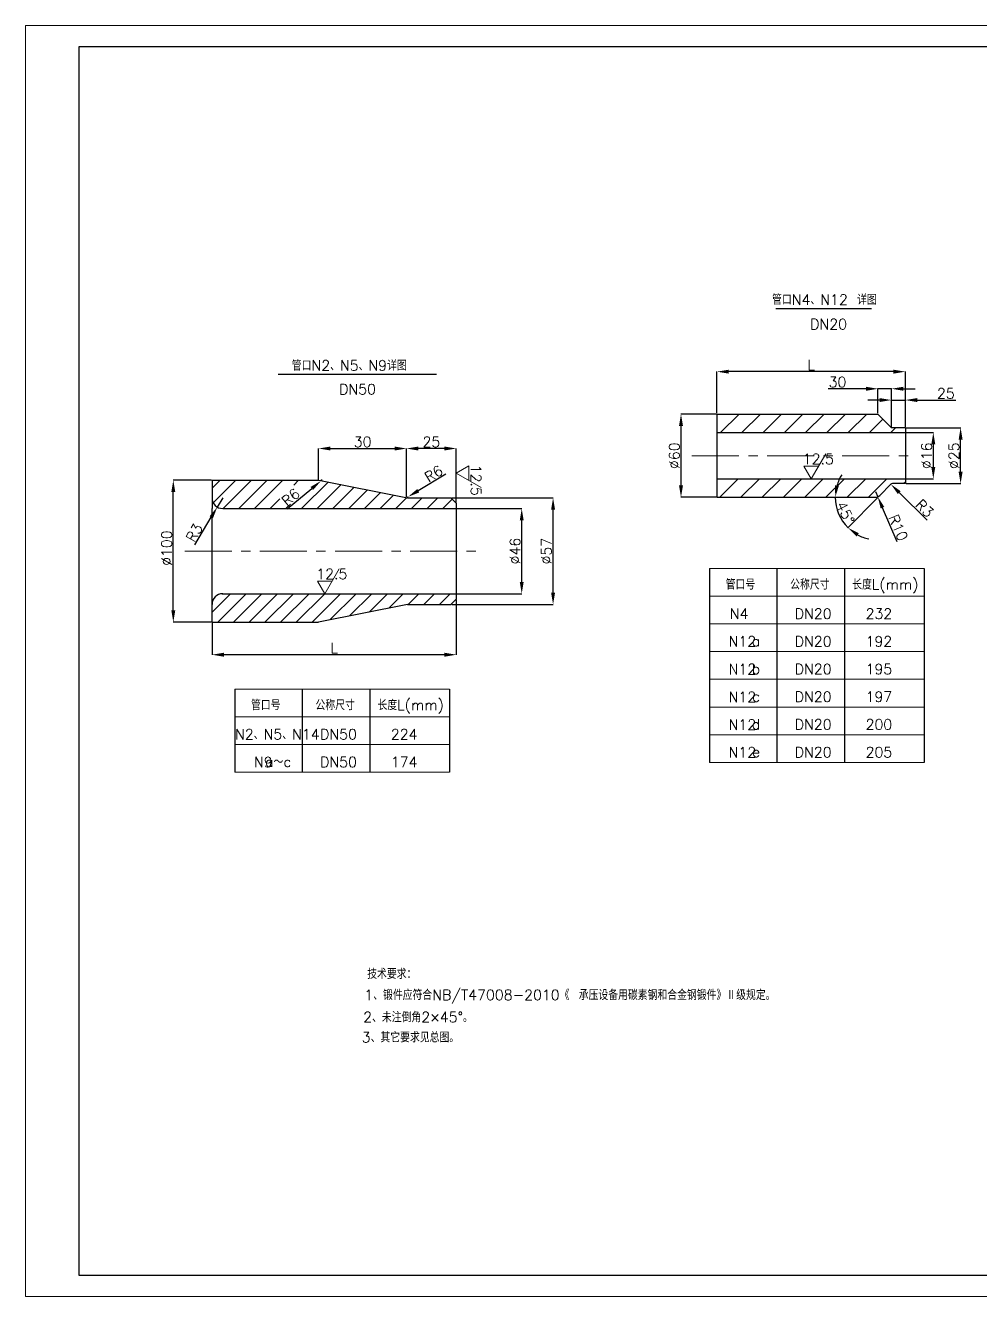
# Model space of a CAD drawing. Header units: millimetres. Extents: x 88585 to 143430, y -18275 to 16697.
# Drawn here: x 131269 to 137725, y -1514 to 7077 of the extents above; entities that cross this region are included whole.
import ezdxf
from ezdxf.enums import TextEntityAlignment as Align

# ---------------------------------------------------------------- set-up
doc = ezdxf.new("R2010")
doc.units = ezdxf.units.MM
doc.header["$PDMODE"] = 35
for name, pattern in [('1', [8, 4, 4]), ('CENTER', [50.8, 31.75, -6.35, 6.35, -6.35]), ('CENTERX2', [4, 2.5, -0.5, 0.5, -0.5])]:
    doc.linetypes.add(name, pattern=pattern)
doc.layers.get('Defpoints').update_dxf_attribs({"lineweight": 15})
for name, color, linetype, lineweight in [('4', 7, 'Continuous', 15), ('Layer4', 7, 'Continuous', 15), ('中心线', 1, 'CENTERX2', 15), ('图层1', 3, 'Continuous', 15), ('图层2', 1, 'CENTER', 15), ('粗实线', 250, 'Continuous', 30)]:
    doc.layers.add(name, color=color, linetype=linetype, lineweight=lineweight)
doc.layers.add('细线', color=7, linetype='Continuous')
doc.styles.get("Standard").update_dxf_attribs({"font": 'txt.shx', "height": 70, "bigfont": 'hzj.shx'})
doc.dimstyles.new('ISO-25', dxfattribs={"dimtxt": 2.5, "dimasz": 80, "dimexe": 1.25, "dimexo": 10.625, "dimgap": 20, "dimtad": 1, "dimtxsty": 'Standard', "dimcen": 2.5, "dimadec": 0, "dimazin": 0, "dimtfac": 1, "dimtmove": 0, "dimatfit": 3, "dimfxl": 0, "dimarcsym": 0})
doc.dimstyles.new('ISO-25$0', dxfattribs={"dimscale": 0.5, "dimtxt": 400, "dimasz": 3, "dimexe": 0.5, "dimexo": 0.625, "dimgap": 3, "dimtad": 1, "dimzin": 9, "dimdsep": 46, "dimtxsty": 'Standard', "dimcen": 2.5, "dimadec": 0, "dimazin": 0, "dimtfac": 1, "dimtmove": 0, "dimatfit": 3, "dimfxl": 0, "dimtolj": 1, "dimtzin": 0, "dimarcsym": 0})

# ---------------------------------------------------------------- blocks, each defined once
blk = doc.blocks.new('*D211')
at = {"layer": 'Defpoints', "color": 0}
for p in [(135943.1, 4737.1), (135943.1, 4450.5), (137216.3, 4357.7)]:
    blk.add_point(p, dxfattribs=at)
at = {"layer": '图层1', "color": 0, "lineweight": -2}
for p, q in [((135943.1, 4455.5), (135943.1, 4738.4)), ((137136.3, 4737.1), (136023.1, 4737.1)), ((137216.3, 4362.7), (137216.3, 4738.4))]:
    blk.add_line(p, q, dxfattribs=at)
at = {"layer": '图层1', "color": 0}
for points in [[(136023.1, 4750.4), (136023.1, 4723.8), (135943.1, 4737.1)], [(137136.3, 4750.4), (137136.3, 4723.8), (137216.3, 4737.1)]]:
    blk.add_solid(points, dxfattribs=at)
at = {"layer": '图层1', "color": 0, "insert": (136579.7, 4782.1), "char_height": 70, "attachment_point": 5}
blk.add_mtext('L', dxfattribs=at)
blk = doc.blocks.new('*D212')
at = {"layer": 'Defpoints', "color": 0}
for p in [(137122.5, 4545.2), (137122.5, 4357.7), (137216.3, 4357.7)]:
    blk.add_point(p, dxfattribs=at)
at = {"layer": '图层1', "color": 0, "lineweight": -2}
for p, q in [((137042.5, 4545.2), (136962.5, 4545.2)), ((137122.5, 4362.7), (137122.5, 4546.4)), ((137122.5, 4545.2), (137216.3, 4545.2)), ((137216.3, 4362.7), (137216.3, 4546.4)), ((137296.3, 4545.2), (137558.2, 4545.2))]:
    blk.add_line(p, q, dxfattribs=at)
at = {"layer": '图层1', "color": 0}
for points in [[(137042.5, 4558.5), (137042.5, 4531.9), (137122.5, 4545.2)], [(137296.3, 4558.5), (137296.3, 4531.9), (137216.3, 4545.2)]]:
    blk.add_solid(points, dxfattribs=at)
at = {"layer": '图层1', "color": 0, "insert": (137489.9, 4590.2), "char_height": 70, "attachment_point": 5}
blk.add_mtext('25', dxfattribs=at)
blk = doc.blocks.new('*D213')
at = {"layer": 'Defpoints', "color": 0}
for p in [(137216.3, 4357.7), (137589.9, 4357.7), (137216.3, 3980.8)]:
    blk.add_point(p, dxfattribs=at)
at = {"layer": '图层1', "color": 0, "lineweight": -2}
for p, q in [((137221.3, 4357.7), (137591.1, 4357.7)), ((137589.9, 4060.8), (137589.9, 4277.7)), ((137221.3, 3980.8), (137591.1, 3980.8))]:
    blk.add_line(p, q, dxfattribs=at)
at = {"layer": '图层1', "color": 0}
for points in [[(137576.6, 4277.7), (137603.2, 4277.7), (137589.9, 4357.7)], [(137576.6, 4060.8), (137603.2, 4060.8), (137589.9, 3980.8)]]:
    blk.add_solid(points, dxfattribs=at)
at = {"layer": '图层1', "color": 0, "insert": (137544.9, 4169.2), "char_height": 70, "attachment_point": 5, "rotation": 90}
blk.add_mtext('%%C25', dxfattribs=at)
blk = doc.blocks.new('*D214')
at = {"layer": 'Defpoints', "color": 0}
for p in [(137216.3, 4325.5), (137216.3, 4013), (137405.4, 4013)]:
    blk.add_point(p, dxfattribs=at)
at = {"layer": '图层1', "color": 0, "lineweight": -2}
for p, q in [((137221.3, 4325.5), (137406.7, 4325.5)), ((137405.4, 4245.5), (137405.4, 4093)), ((137221.3, 4013), (137406.7, 4013))]:
    blk.add_line(p, q, dxfattribs=at)
at = {"layer": '图层1', "color": 0}
for points in [[(137392.1, 4245.5), (137418.8, 4245.5), (137405.4, 4325.5)], [(137392.1, 4093), (137418.8, 4093), (137405.4, 4013)]]:
    blk.add_solid(points, dxfattribs=at)
at = {"layer": '图层1', "color": 0, "insert": (137360.4, 4169.2), "char_height": 70, "attachment_point": 5, "rotation": 90}
blk.add_mtext('%%C16', dxfattribs=at)
blk = doc.blocks.new('*D215')
at = {"layer": 'Defpoints', "color": 0}
for p in [(137118.2, 3976.4), (137128.8, 3965.8)]:
    blk.add_point(p, dxfattribs=at)
at = {"layer": '图层1', "color": 0, "lineweight": -2}
blk.add_line((137362.9, 3733.2), (137174.9, 3920), dxfattribs=at)
at = {"layer": '图层1', "color": 0}
blk.add_solid([(137184.3, 3929.4), (137165.5, 3910.5), (137118.2, 3976.4)], dxfattribs=at)
at = {"layer": '图层1', "color": 0, "insert": (137346.2, 3813.3), "char_height": 70, "attachment_point": 5, "rotation": 315.17955}
blk.add_mtext('R3', dxfattribs=at)
blk = doc.blocks.new('*D216')
at = {"layer": 'Defpoints', "color": 0}
for p in [(137014.7, 3928), (137030.4, 3891.2)]:
    blk.add_point(p, dxfattribs=at)
at = {"layer": '图层1', "color": 0, "lineweight": -2}
for p, q in [((137014.7, 3928), (137030.4, 3891.2)), ((137160.6, 3586.1), (137061.8, 3817.6))]:
    blk.add_line(p, q, dxfattribs=at)
at = {"layer": '图层1', "color": 0}
blk.add_solid([(137074, 3822.8), (137049.5, 3812.4), (137030.4, 3891.2)], dxfattribs=at)
at = {"layer": '图层1', "color": 0, "insert": (137168.3, 3682.7), "char_height": 70, "attachment_point": 5, "rotation": 293.11176}
blk.add_mtext('R10', dxfattribs=at)
blk = doc.blocks.new('*D217')
at = {"layer": 'Defpoints', "color": 0}
for p in [(137118.1, 3976.3), (135943.1, 3888), (137014.7, 3888), (137043.2, 3900), (136752.8, 3812.4)]:
    blk.add_point(p, dxfattribs=at)
at = {"layer": '图层1', "color": 0, "lineweight": -2}
blk.add_line((137028, 3884.4), (136828.4, 3681), dxfattribs=at)
for start, end in [(148.14126, 164.07063), (180, 225.53779), (241.46716, 257.39653)]:
    blk.add_arc((137031.5, 3888), 288.7, start, end, dxfattribs=at)
at = {"layer": '图层1', "color": 0}
for points in [[(136767.1, 3965.4), (136740.7, 3969), (136742.8, 3888)], [(136885.6, 3623.6), (136901.5, 3645.1), (136829.3, 3681.9)]]:
    blk.add_solid(points, dxfattribs=at)
at = {"layer": '图层1', "color": 0, "insert": (136811.3, 3783.6), "char_height": 70, "attachment_point": 5, "rotation": 295.37082}
blk.add_mtext('45%%d', dxfattribs=at)
blk = doc.blocks.new('*D203')
at = {"layer": 'Defpoints', "color": 0}
for p in [(133845.3, 4217.7), (133845.3, 4043.6), (133250.8, 4004)]:
    blk.add_point(p, dxfattribs=at)
at = {"layer": '图层1', "color": 0, "lineweight": -2}
for p, q in [((133250.8, 4009), (133250.8, 4218.9)), ((133330.8, 4217.7), (133765.3, 4217.7)), ((133845.3, 4048.6), (133845.3, 4218.9))]:
    blk.add_line(p, q, dxfattribs=at)
at = {"layer": '图层1', "color": 0}
for points in [[(133330.8, 4231), (133330.8, 4204.4), (133250.8, 4217.7)], [(133765.3, 4231), (133765.3, 4204.4), (133845.3, 4217.7)]]:
    blk.add_solid(points, dxfattribs=at)
at = {"layer": '图层1', "color": 0, "insert": (133548.1, 4262.7), "char_height": 70, "attachment_point": 5}
blk.add_mtext('30', dxfattribs=at)
blk = doc.blocks.new('*D204')
at = {"layer": 'Defpoints', "color": 0}
for p in [(133266.8, 3998.9), (133276, 4006.6)]:
    blk.add_point(p, dxfattribs=at)
at = {"layer": '图层1', "color": 0, "lineweight": -2}
for p, q in [((133276, 4006.6), (133266.8, 3998.9)), ((133038.1, 3809.9), (133205.1, 3947.9))]:
    blk.add_line(p, q, dxfattribs=at)
at = {"layer": '图层1', "color": 0}
blk.add_solid([(133196.6, 3958.2), (133213.6, 3937.7), (133266.8, 3998.9)], dxfattribs=at)
at = {"layer": '图层1', "color": 0, "insert": (133062.1, 3888.1), "char_height": 70, "attachment_point": 5, "rotation": 39.58796}
blk.add_mtext('R6', dxfattribs=at)
blk = doc.blocks.new('*D205')
at = {"layer": 'Defpoints', "color": 0}
for p in [(132602.8, 3884), (132566.1, 3822.1)]:
    blk.add_point(p, dxfattribs=at)
at = {"layer": '图层1', "color": 0, "lineweight": -2}
for p, q in [((132602.8, 3884), (132566.1, 3822.1)), ((132414.8, 3566.9), (132525.3, 3753.3))]:
    blk.add_line(p, q, dxfattribs=at)
at = {"layer": '图层1', "color": 0}
blk.add_solid([(132513.8, 3760.1), (132536.8, 3746.5), (132566.1, 3822.1)], dxfattribs=at)
at = {"layer": '图层1', "color": 0, "insert": (132411, 3648.6), "char_height": 70, "attachment_point": 5, "rotation": 59.34333}
blk.add_mtext('R3', dxfattribs=at)
blk = doc.blocks.new('*D206')
at = {"layer": 'Defpoints', "color": 0}
for p in [(132268.8, 4004), (132530.8, 4004), (132530.8, 3044)]:
    blk.add_point(p, dxfattribs=at)
at = {"layer": '图层1', "color": 0, "lineweight": -2}
for p, q in [((132525.8, 4004), (132267.5, 4004)), ((132268.8, 3124), (132268.8, 3924)), ((132525.8, 3044), (132267.5, 3044))]:
    blk.add_line(p, q, dxfattribs=at)
at = {"layer": '图层1', "color": 0}
for points in [[(132255.4, 3924), (132282.1, 3924), (132268.8, 4004)], [(132255.4, 3124), (132282.1, 3124), (132268.8, 3044)]]:
    blk.add_solid(points, dxfattribs=at)
at = {"layer": '图层1', "color": 0, "insert": (132223.8, 3544.4), "char_height": 70, "attachment_point": 5, "rotation": 90}
blk.add_mtext('%%C100', dxfattribs=at)
blk = doc.blocks.new('*D207')
at = {"layer": 'Defpoints', "color": 0}
for p in [(134181.4, 3812), (134623.6, 3812), (134181.4, 3236)]:
    blk.add_point(p, dxfattribs=at)
at = {"layer": '图层1', "color": 0, "lineweight": -2}
for p, q in [((134186.4, 3812), (134624.9, 3812)), ((134623.6, 3316), (134623.6, 3732)), ((134186.4, 3236), (134624.9, 3236))]:
    blk.add_line(p, q, dxfattribs=at)
at = {"layer": '图层1', "color": 0}
for points in [[(134610.3, 3732), (134636.9, 3732), (134623.6, 3812)], [(134610.3, 3316), (134636.9, 3316), (134623.6, 3236)]]:
    blk.add_solid(points, dxfattribs=at)
at = {"layer": '图层1', "color": 0, "insert": (134578.6, 3524), "char_height": 70, "attachment_point": 5, "rotation": 90}
blk.add_mtext('%%C46', dxfattribs=at)
blk = doc.blocks.new('*D208')
at = {"layer": 'Defpoints', "color": 0}
for p in [(134145.4, 3884), (134835.5, 3884), (134145.4, 3164)]:
    blk.add_point(p, dxfattribs=at)
at = {"layer": '图层1', "color": 0, "lineweight": -2}
for p, q in [((134150.4, 3884), (134836.7, 3884)), ((134835.5, 3244), (134835.5, 3804)), ((134150.4, 3164), (134836.7, 3164))]:
    blk.add_line(p, q, dxfattribs=at)
at = {"layer": '图层1', "color": 0}
for points in [[(134822.1, 3804), (134848.8, 3804), (134835.5, 3884)], [(134822.1, 3244), (134848.8, 3244), (134835.5, 3164)]]:
    blk.add_solid(points, dxfattribs=at)
at = {"layer": '图层1', "color": 0, "insert": (134790.5, 3524), "char_height": 70, "attachment_point": 5, "rotation": 90}
blk.add_mtext('%%C57', dxfattribs=at)
blk = doc.blocks.new('*D209')
at = {"layer": 'Defpoints', "color": 0}
for p in [(133845.3, 3885.1), (133855.6, 3891.3)]:
    blk.add_point(p, dxfattribs=at)
at = {"layer": '图层1', "color": 0, "lineweight": -2}
for p, q in [((134110.1, 4043.7), (133924.3, 3932.4)), ((133845.3, 3885.1), (133855.6, 3891.3))]:
    blk.add_line(p, q, dxfattribs=at)
at = {"layer": '图层1', "color": 0}
blk.add_solid([(133917.4, 3943.8), (133931.1, 3920.9), (133855.6, 3891.3)], dxfattribs=at)
at = {"layer": '图层1', "color": 0, "insert": (134028.4, 4047.2), "char_height": 70, "attachment_point": 5, "rotation": 30.92159}
blk.add_mtext('R6', dxfattribs=at)
blk = doc.blocks.new('*D210')
at = {"layer": 'Defpoints', "color": 0}
for p in [(133845.3, 4217.7), (133845.3, 3885.1), (134181.4, 3848)]:
    blk.add_point(p, dxfattribs=at)
at = {"layer": '图层1', "color": 0, "lineweight": -2}
for p, q in [((133845.3, 3890.1), (133845.3, 4218.9)), ((134101.4, 4217.7), (133925.3, 4217.7)), ((134181.4, 3853), (134181.4, 4218.9))]:
    blk.add_line(p, q, dxfattribs=at)
at = {"layer": '图层1', "color": 0}
for points in [[(133925.3, 4231), (133925.3, 4204.4), (133845.3, 4217.7)], [(134101.4, 4231), (134101.4, 4204.4), (134181.4, 4217.7)]]:
    blk.add_solid(points, dxfattribs=at)
at = {"layer": '图层1', "color": 0, "insert": (134013.4, 4262.7), "char_height": 70, "attachment_point": 5}
blk.add_mtext('25', dxfattribs=at)
blk = doc.blocks.new('*D218')
at = {"layer": 'Defpoints', "color": 0}
for p in [(134181.4, 3200), (132530.8, 3044), (132530.8, 2824.1)]:
    blk.add_point(p, dxfattribs=at)
at = {"layer": '图层1', "color": 0, "lineweight": -2}
for p, q in [((134181.4, 3195), (134181.4, 2822.9)), ((132530.8, 3039), (132530.8, 2822.9)), ((134101.4, 2824.1), (132610.8, 2824.1))]:
    blk.add_line(p, q, dxfattribs=at)
at = {"layer": '图层1', "color": 0}
for points in [[(132610.8, 2837.5), (132610.8, 2810.8), (132530.8, 2824.1)], [(134101.4, 2837.5), (134101.4, 2810.8), (134181.4, 2824.1)]]:
    blk.add_solid(points, dxfattribs=at)
at = {"layer": '图层1', "color": 0, "insert": (133356.1, 2869.1), "char_height": 70, "attachment_point": 5}
blk.add_mtext('L', dxfattribs=at)
blk = doc.blocks.new('*D219')
at = {"layer": 'Defpoints', "color": 0}
for p in [(135943.1, 4450.5), (135700.1, 3888), (135943.1, 3888)]:
    blk.add_point(p, dxfattribs=at)
at = {"layer": '图层1', "color": 0, "lineweight": -2}
for p, q in [((135938.1, 4450.5), (135698.8, 4450.5)), ((135700.1, 4370.5), (135700.1, 3968)), ((135938.1, 3888), (135698.8, 3888))]:
    blk.add_line(p, q, dxfattribs=at)
at = {"layer": '图层1', "color": 0}
for points in [[(135686.7, 4370.5), (135713.4, 4370.5), (135700.1, 4450.5)], [(135686.7, 3968), (135713.4, 3968), (135700.1, 3888)]]:
    blk.add_solid(points, dxfattribs=at)
at = {"layer": '图层1', "color": 0, "insert": (135655.1, 4169.2), "char_height": 70, "attachment_point": 5, "rotation": 90}
blk.add_mtext('%%C60', dxfattribs=at)
blk = doc.blocks.new('*D239')
at = {"layer": 'Defpoints', "color": 0}
for p in [(137122.5, 4621.6), (137031.5, 4450.5), (137122.5, 4362.7)]:
    blk.add_point(p, dxfattribs=at)
at = {"layer": '图层1', "color": 0, "lineweight": -2}
for p, q in [((136951.5, 4621.6), (136695.3, 4621.6)), ((137031.5, 4455.5), (137031.5, 4622.8)), ((137122.5, 4621.6), (137031.5, 4621.6)), ((137122.5, 4367.7), (137122.5, 4622.8)), ((137202.5, 4621.6), (137282.5, 4621.6))]:
    blk.add_line(p, q, dxfattribs=at)
at = {"layer": '图层1', "color": 0}
for points in [[(136951.5, 4634.9), (136951.5, 4608.2), (137031.5, 4621.6)], [(137202.5, 4634.9), (137202.5, 4608.2), (137122.5, 4621.6)]]:
    blk.add_solid(points, dxfattribs=at)
at = {"layer": '图层1', "color": 0, "insert": (136757.8, 4666.6), "char_height": 70, "attachment_point": 5}
blk.add_mtext('30', dxfattribs=at)

msp = doc.modelspace()

# ---------------------------------------------------------------- hatches: boundary and pattern name
at = {"layer": '图层1'}
h = msp.add_hatch(dxfattribs=at)
h.set_pattern_fill('ANSI31', color=0, scale=32, style=0)
h.set_pattern_definition([(45, (-26880.45, -48317.2), (-71.84205, 71.84205), [])])
h.paths.add_polyline_path([(137031.456, 4450.471), (135943.079, 4450.471), (135943.079, 4325.471), (137216.292, 4325.471), (137216.292, 4357.659), (137122.542, 4357.659)])
h.paths.add_polyline_path([(137118.132, 3976.29, -0.20135292), (137128.838, 3980.784), (137216.292, 3980.784), (137216.292, 4012.971), (135943.079, 4012.971), (135943.079, 3887.971), (137014.667, 3887.971, 0.20135292), (137043.215, 3899.954)])

# ---------------------------------------------------------------- linework, layer by layer
at = {"layer": '4', "linetype": '1'}
for p, q in [((136579.685, 4012.971), (136677.955, 4182.026)), ((134181.434, 4051.552), (134266.25, 4100.187)), ((134181.434, 4051.552), (134350.489, 3953.283)), ((134266.25, 4100.187), (134265.962, 4002.417)), ((136531.05, 4097.787), (136628.82, 4097.499)), ((136579.685, 4012.971), (136531.05, 4097.787)), ((133292.245, 3236.011), (133390.515, 3405.065)), ((133243.61, 3320.826), (133341.38, 3320.538)), ((133292.245, 3236.011), (133243.61, 3320.826))]:
    msp.add_line(p, q, dxfattribs=at)
at = {"layer": '4'}
for p, q in [((132530.802, 3949.426), (132585.387, 4004.011)), ((132538.689, 3851.246), (132691.453, 4004.011)), ((132605.519, 3812.011), (132797.519, 4004.011)), ((132711.585, 3812.011), (132903.585, 4004.011)), ((132817.651, 3812.011), (133009.651, 4004.011)), ((133082.433, 3970.726), (133115.717, 4004.011)), ((133135.849, 3812.011), (133315.008, 3991.169)), ((133241.915, 3812.011), (133403.397, 3973.492)), ((133347.981, 3812.011), (133491.785, 3955.814)), ((132923.717, 3812.011), (132988.926, 3877.219)), ((133454.047, 3812.011), (133580.173, 3938.136)), ((133560.113, 3812.011), (133668.562, 3920.459)), ((133666.179, 3812.011), (133756.95, 3902.781)), ((133772.245, 3812.011), (133845.338, 3885.103)), ((133878.311, 3812.011), (133950.311, 3884.011)), ((133984.378, 3812.011), (134056.378, 3884.011)), ((134090.444, 3812.011), (134153.939, 3875.506)), ((133029.783, 3812.011), (133060.258, 3842.536)), ((132530.802, 3110.963), (132655.849, 3236.011)), ((132569.915, 3044.011), (132761.915, 3236.011)), ((132675.981, 3044.011), (132867.981, 3236.011)), ((132782.047, 3044.011), (132974.047, 3236.011)), ((132888.113, 3044.011), (133080.113, 3236.011)), ((132994.179, 3044.011), (133186.179, 3236.011)), ((133100.245, 3044.011), (133292.245, 3236.011)), ((133206.311, 3044.011), (133398.311, 3236.011)), ((133327.771, 3059.404), (133504.378, 3236.011)), ((133460.354, 3085.921), (133610.444, 3236.011)), ((133592.936, 3112.437), (133716.51, 3236.011)), ((133725.519, 3138.954), (133822.576, 3236.011)), ((133856.642, 3164.011), (133928.642, 3236.011)), ((133962.708, 3164.011), (134034.708, 3236.011)), ((134068.774, 3164.011), (134140.774, 3236.011))]:
    msp.add_line(p, q, dxfattribs=at)
at = {"layer": 'Layer4'}
for p, q in [((137343.108, 3406.738), (135892.864, 3406.738)), ((137343.108, 3219.538), (135892.864, 3219.538)), ((137343.108, 3032.338), (135892.864, 3032.338)), ((137343.108, 2845.138), (135892.864, 2845.138)), ((134134.823, 2591.718), (132684.579, 2591.718)), ((137343.108, 2657.938), (135892.864, 2657.938)), ((137343.108, 2470.738), (135892.864, 2470.738)), ((134134.823, 2404.518), (132684.579, 2404.518)), ((137343.108, 2283.538), (135892.864, 2283.538)), ((134134.823, 2217.318), (132684.579, 2217.318)), ((137343.108, 2096.338), (135892.864, 2096.338)), ((134134.823, 2030.118), (132684.579, 2030.118))]:
    msp.add_line(p, q, dxfattribs=at)
at = {"layer": '图层1', "color": 7}
for p, q in [((131269.291, 7077.084), (143430.282, 7077.084)), ((131269.291, -1513.755), (131269.291, 7077.084)), ((143430.282, -1513.755), (131269.291, -1513.755))]:
    msp.add_line(p, q, dxfattribs=at)
at = {"layer": '图层2', "ltscale": 10}
for p, q in [((135774.433, 4169.221), (137256.608, 4169.221)), ((132345.848, 3524.043), (134332.01, 3524.039))]:
    msp.add_line(p, q, dxfattribs=at)
at = {"layer": '粗实线', "color": 7}
for p, q in [((143285.697, 6932.499), (131630.753, 6932.499)), ((131630.753, 6932.499), (131630.753, -1369.17)), ((135943.079, 4450.471), (137031.456, 4450.471)), ((135943.079, 4450.471), (135943.079, 3887.971)), ((137122.542, 4357.659), (137031.456, 4450.471)), ((135943.079, 4325.471), (137216.292, 4325.471)), ((137216.292, 4357.659), (137122.542, 4357.659)), ((137216.292, 4357.659), (137216.292, 3980.784)), ((132530.802, 4004.011), (132530.802, 3812.011)), ((132530.802, 4004.011), (133249.614, 4004.011)), ((133251.967, 4003.777), (133850.802, 3884.011)), ((135943.079, 4012.971), (137216.292, 4012.971)), ((137118.132, 3976.29), (137043.215, 3899.954)), ((137216.292, 3980.784), (137128.838, 3980.784)), ((133850.802, 3884.011), (134145.434, 3884.011)), ((134145.434, 3884.011), (134181.434, 3848.011)), ((135943.079, 3887.971), (137014.667, 3887.971)), ((132530.802, 3044.011), (132530.802, 3812.011)), ((132602.802, 3812.011), (134181.434, 3812.011)), ((134181.434, 3848.011), (134181.434, 3812.011)), ((134181.434, 3812.011), (134181.434, 3236.011)), ((132599.821, 3236.011), (134181.434, 3236.011)), ((134181.434, 3200.011), (134145.434, 3164.011)), ((134181.434, 3236.011), (134181.434, 3200.011)), ((133850.802, 3164.011), (133250.802, 3044.011)), ((133850.802, 3164.011), (134145.434, 3164.011)), ((132530.802, 3044.011), (133250.802, 3044.011)), ((131630.753, -1369.17), (143285.697, -1369.17))]:
    msp.add_line(p, q, dxfattribs=at)
at = {"layer": '粗实线'}
msp.add_arc((133249.614, 3992.011), 12, 78.6900675, 90, dxfattribs=at)
at = {"layer": '粗实线', "color": 7}
for centre, radius, start, end in [((137128.838, 3965.784), 15, 90, 135.5377921), ((132602.802, 3884.011), 72, 180, 270), ((137014.667, 3927.971), 40, 270, 315.5377921), ((132602.802, 3164.072), 72, 90, 180)]:
    msp.add_arc(centre, radius, start, end, dxfattribs=at)
at = {"layer": '细线'}
for p, q in [((136340.947, 5164.67), (136987.957, 5164.67)), ((132977.846, 4720.427), (134047.315, 4720.427)), ((135892.864, 3406.738), (135892.864, 2096.338)), ((136348.559, 3406.738), (136348.559, 2096.338)), ((136804.254, 3406.738), (136804.254, 2096.338)), ((137343.108, 3406.738), (137343.108, 2096.338)), ((132684.579, 2591.718), (132684.579, 2030.118)), ((133140.274, 2591.718), (133140.274, 2030.118)), ((133595.969, 2591.718), (133595.969, 2030.118)), ((134134.823, 2591.718), (134134.823, 2030.118))]:
    msp.add_line(p, q, dxfattribs=at)

# ---------------------------------------------------------------- texts
at = {"layer": 'Layer4'}
msp.add_text('e', height=70, dxfattribs=at).set_placement((136207.099, 2132.004), align=Align.CENTER)
at = {"layer": '中心线', "color": 7}
for s, p in [('管口N4、N12 详图', (136316.195, 5189.011)), ('DN20', (136573.092, 5023.022)), ('管口N2、N5、N9详图', (133069.559, 4743.987)), ('DN50', (133389.521, 4583.534)), ('12.5', (136522.858, 4111.959)), ('12.5', (133235.418, 3334.999)), ('管口号', (136002.171, 3264.366)), ('公称尺寸', (136437.974, 3264.366)), ('长度L(mm)', (136857.221, 3264.366)), ('N4', (136030.293, 3066.416)), ('DN20', (136469.046, 3066.416)), ('232', (136947.601, 3066.416)), ('N12', (136022.235, 2878.596)), ('DN20', (136469.046, 2879.216)), ('192', (136947.601, 2879.216)), ('N12', (136022.235, 2691.396)), ('DN20', (136469.046, 2692.016)), ('195', (136947.601, 2692.016)), ('管口号', (132793.886, 2449.345)), ('公称尺寸', (133229.689, 2449.345)), ('长度L(mm)', (133648.936, 2449.345)), ('N12', (136022.235, 2504.196)), ('DN20', (136469.046, 2504.816)), ('197', (136947.601, 2504.816)), ('N2、N5、N14', (132686.435, 2251.395)), ('DN50', (133260.761, 2251.395)), ('224', (133739.316, 2251.395)), ('N12', (136022.235, 2316.996)), ('DN20', (136469.046, 2317.616)), ('200', (136947.601, 2317.616)), ('N12', (136022.235, 2129.796)), ('DN20', (136469.046, 2130.416)), ('205', (136947.601, 2130.416)), ('N9', (132813.95, 2063.575)), ('DN50', (133260.761, 2064.195)), ('174', (133739.316, 2064.195)), ('技术要求：', (133579.105, 632.659)), ('1、锻件应符合NB/T47008-2010《 承压设备用碳素钢和合金钢锻件》Ⅱ级规定。', (133559.89, 490.182)), ('2、未注倒角2×45%%D。', (133551.99, 340.107)), ('3、其它要求见总图。', (133542.26, 203.912))]:
    msp.add_text(s, height=70, dxfattribs=at).set_placement(p)
msp.add_text('12.5', height=70, rotation=270, dxfattribs=at).set_placement((134280.422, 4108.379))
for s, p in [('a', (136207.099, 2880.804)), ('b', (136207.099, 2693.604)), ('c', (136207.099, 2506.404)), ('d', (136207.099, 2319.204)), ('a～c', (132977.697, 2065.783))]:
    msp.add_text(s, height=70, dxfattribs=at).set_placement(p, align=Align.CENTER)

# ---------------------------------------------------------------- dimensions: what is measured, and where the dimension line sits
at = {"layer": '图层1', "color": 7}
for base, p1, p2, text, picture, middle in [((135943.079, 4737.108), (137216.292, 4357.659), (135943.079, 4450.471), 'L', '*D211', (136579.685, 4782.108)), ((133845.338, 4217.696), (133250.802, 4004.011), (133845.338, 4043.599), '30', '*D203', (133548.07, 4262.696)), ((133845.338, 4217.696), (134181.434, 3848.011), (133845.338, 3885.103), '25', '*D210', (134013.386, 4262.696)), ((132530.802, 2824.129), (134181.434, 3200.011), (132530.802, 3044.011), 'L', '*D218', (133356.118, 2869.129))]:
    dim = msp.add_linear_dim(base=base, p1=p1, p2=p2, text=text, dimstyle='ISO-25$0', override={"dimscale": 1, "dimtxt": 80, "dimasz": 80, "dimexe": 1.25, "dimexo": 5, "dimgap": 10, "dimzin": 8, "dimdsep": 44, "dimtxsty": 'Standard', "dimtolj": 0, "dimtzin": 8}, dxfattribs=at)
    dim.commit()
    dim.dimension.update_dxf_attribs({"geometry": picture, "text_midpoint": middle})
for base, p1, p2, text, picture, middle in [((137122.542, 4621.575), (137031.456, 4450.471), (137122.542, 4362.659), '30', '*D239', (136757.837, 4621.575)), ((137122.542, 4545.195), (137216.292, 4357.659), (137122.542, 4357.659), '25', '*D212', (137489.911, 4545.195))]:
    dim = msp.add_linear_dim(base=base, p1=p1, p2=p2, text=text, dimstyle='ISO-25$0', override={"dimscale": 1, "dimtxt": 80, "dimasz": 80, "dimexe": 1.25, "dimexo": 5, "dimgap": 10, "dimzin": 8, "dimdsep": 44, "dimtxsty": 'Standard', "dimtolj": 0, "dimtzin": 8}, dxfattribs=at)
    dim.commit()
    dim.dimension.update_dxf_attribs({"geometry": picture, "text_midpoint": middle, "dimtype": 160})
for base, p1, p2, angle, text, picture, middle in [((135700.053, 3887.971), (135943.079, 4450.471), (135943.079, 3887.971), 90, '%%C60', '*D219', (135655.053, 4169.221)), ((137589.895, 4357.659), (137216.292, 3980.784), (137216.292, 4357.659), 270, '%%C25', '*D213', (137544.895, 4169.221)), ((137405.435, 4012.971), (137216.292, 4325.471), (137216.292, 4012.971), 270, '%%C16', '*D214', (137360.435, 4169.221))]:
    dim = msp.add_linear_dim(base=base, p1=p1, p2=p2, angle=angle, text=text, dimstyle='ISO-25$0', override={"dimscale": 1, "dimtxt": 80, "dimasz": 80, "dimexe": 1.25, "dimexo": 5, "dimgap": 10, "dimzin": 8, "dimdsep": 44, "dimtxsty": 'Standard', "dimtolj": 0, "dimtzin": 8}, dxfattribs=at)
    dim.commit()
    dim.dimension.update_dxf_attribs({"geometry": picture, "text_midpoint": middle})
for center, mpoint, text, picture, middle in [((133845.338, 3885.103), (133855.633, 3891.27), 'R6', '*D209', (134028.389, 4047.206)), ((133276.016, 4006.562), (133266.768, 3998.915), 'R6', '*D204', (133062.127, 3888.086)), ((132602.802, 3884.011), (132566.09, 3822.073), 'R3', '*D205', (132410.954, 3648.598)), ((137014.667, 3927.971), (137030.368, 3891.182), 'R10', '*D216', (137168.252, 3682.742))]:
    dim = msp.add_radius_dim(center=center, mpoint=mpoint, text=text, dimstyle='ISO-25', override={"dimtxt": 80, "dimexo": 5, "dimgap": 10, "dimtxsty": 'Standard'}, dxfattribs=at)
    dim.commit()
    dim.dimension.update_dxf_attribs({"geometry": picture, "text_midpoint": middle})
dim = msp.add_angular_dim_2l(base=(136752.849, 3812.384), line1=((135943.079, 3887.971), (137014.667, 3887.971)), line2=((137118.132, 3976.29), (137043.215, 3899.954)), text='45%%d', dimstyle='ISO-25', override={"dimtxt": 80, "dimexo": 5, "dimgap": 10, "dimtxsty": 'Standard'}, dxfattribs=at)
dim.commit()
dim.dimension.update_dxf_attribs({"geometry": '*D217', "text_midpoint": (136770.62, 3764.28), "dimtype": 162})
for base, p1, p2, text, picture, middle in [((132268.754, 4004.011), (132530.802, 3044.011), (132530.802, 4004.011), '%%C100', '*D206', (132268.754, 3544.444)), ((134835.473, 3884.011), (134145.434, 3164.011), (134145.434, 3884.011), '%%C57', '*D208', (134835.473, 3524.011)), ((134623.615, 3812.011), (134181.434, 3236.011), (134181.434, 3812.011), '%%C46', '*D207', (134623.615, 3524.011))]:
    dim = msp.add_linear_dim(base=base, p1=p1, p2=p2, angle=90, text=text, dimstyle='ISO-25$0', override={"dimscale": 1, "dimtxt": 80, "dimasz": 80, "dimexe": 1.25, "dimexo": 5, "dimgap": 10, "dimzin": 8, "dimdsep": 44, "dimtxsty": 'Standard', "dimtolj": 0, "dimtzin": 8}, dxfattribs=at)
    dim.commit()
    dim.dimension.update_dxf_attribs({"geometry": picture, "text_midpoint": middle, "dimtype": 160})
dim = msp.add_radius_dim(center=(137128.838, 3965.784), mpoint=(137118.198, 3976.357), text='R3', dimstyle='ISO-25', override={"dimtxt": 80, "dimexo": 5, "dimgap": 10, "dimtxsty": 'Standard'}, dxfattribs=at)
dim.commit()
dim.dimension.update_dxf_attribs({"geometry": '*D215', "text_midpoint": (137314.443, 3781.338), "dimtype": 164})

doc.saveas('drawing.dxf')
